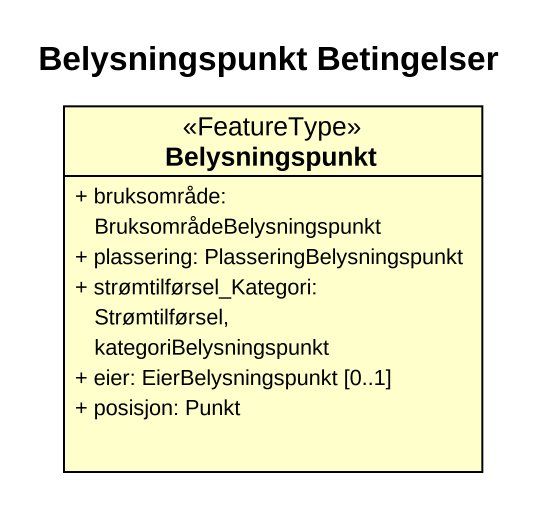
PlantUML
@startuml
title Belysningspunkt Betingelser
hide circle
hide empty members
skinparam classAttributeIconSize 0
class Belysningspunkt <<FeatureType>> {
  + bruksområde: BruksområdeBelysningspunkt
  + plassering: PlasseringBelysningspunkt
  + strømtilførsel_Kategori: Strømtilførsel, kategoriBelysningspunkt
  + eier: EierBelysningspunkt [0..1]
  + posisjon: Punkt
}
@enduml
